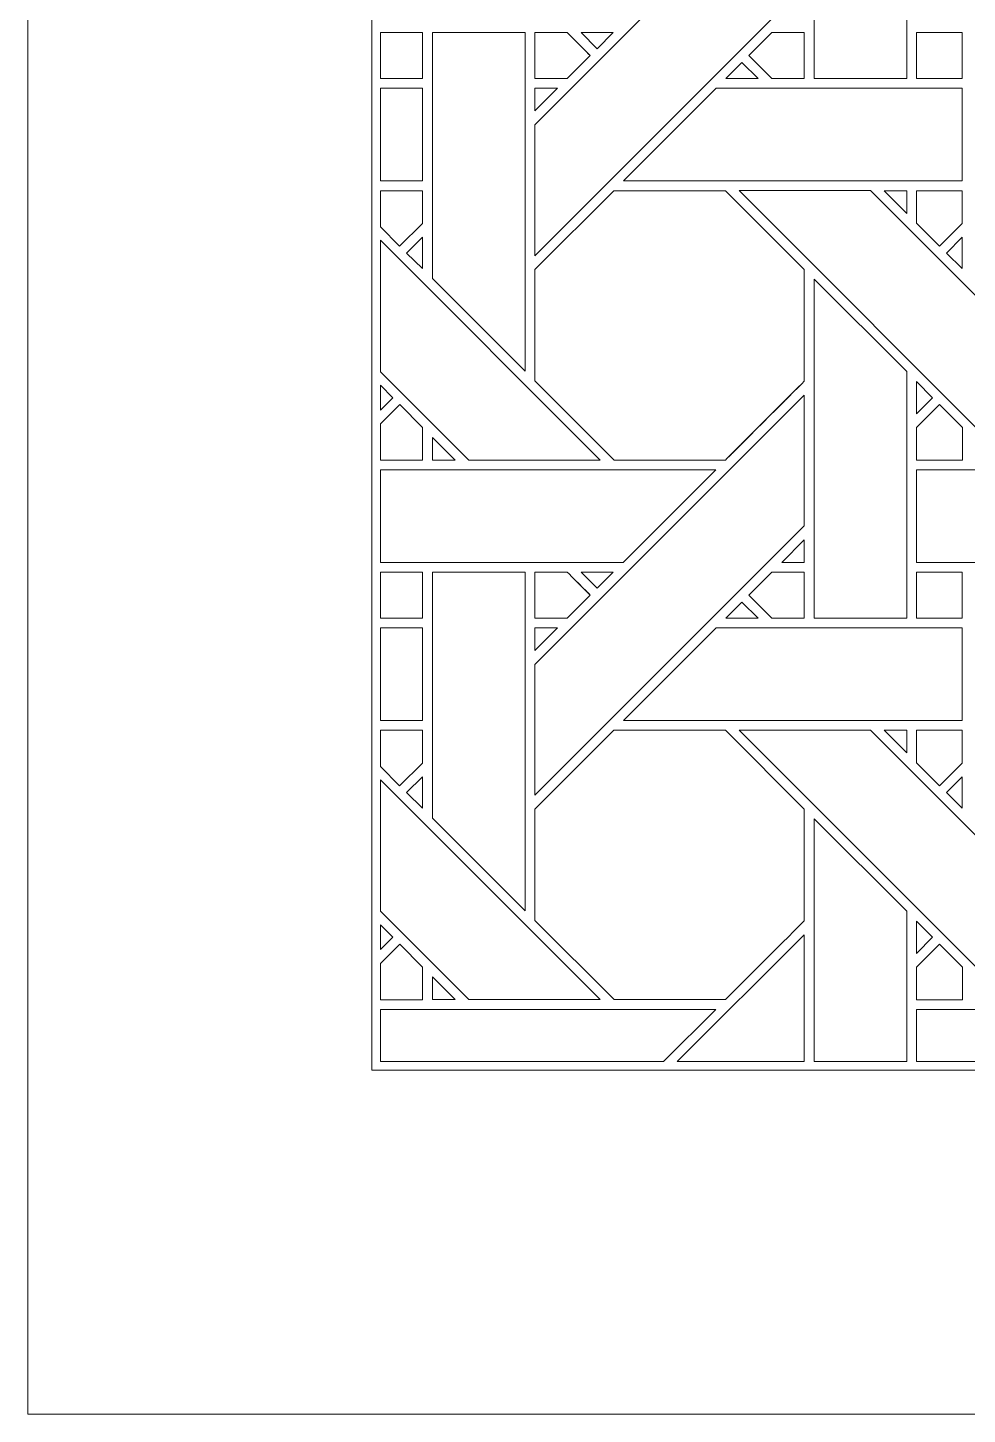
# Model space of a CAD drawing. Header units: inches. Extents: x 8.9 to 15.9, y 4.1 to 14.1.
# Drawn here: x 8.883 to 10.534, y 4.095 to 6.533 of the extents above; entities that cross this region are included whole.
import ezdxf

# ---------------------------------------------------------------- set-up
doc = ezdxf.new("R2010")
doc.units = ezdxf.units.IN
doc.header["$MEASUREMENT"] = 0
doc.layers.add('Design', color=7, linetype='Continuous', lineweight=0)

msp = doc.modelspace()

# ---------------------------------------------------------------- linework, layer by layer
at = {"layer": 'Design'}
for points, knots in [([(12.3829, 14.0948), (10.4499, 14.0948), (8.8829, 12.5278), (8.8829, 10.5948), (8.8829, 10.5948), (8.8829, 4.0948), (8.8829, 4.0948), (8.8829, 4.0948), (15.8829, 4.0948), (15.8829, 4.0948), (15.8829, 4.0948), (15.8829, 10.5948), (15.8829, 10.5948), (15.8829, 12.5278), (14.3159, 14.0948), (12.3829, 14.0948)], [0, 0, 0, 0, 1, 1, 1, 2, 2, 2, 3, 3, 3, 4, 4, 4, 5, 5, 5, 5]), ([(12.3829, 13.4898), (10.7865, 13.4898), (9.4879, 12.1911), (9.4879, 10.5948), (9.4879, 10.5948), (9.4879, 4.6998), (9.4879, 4.6998), (9.4879, 4.6998), (15.2779, 4.6998), (15.2779, 4.6998), (15.2779, 4.6998), (15.2779, 10.5948), (15.2779, 10.5948), (15.2779, 12.1911), (13.9792, 13.4898), (12.3829, 13.4898)], [0, 0, 0, 0, 1, 1, 1, 2, 2, 2, 3, 3, 3, 4, 4, 4, 5, 5, 5, 5]), ([(10.4278, 6.8769), (10.4278, 6.8769), (10.4278, 6.4432), (10.4278, 6.4432), (10.4278, 6.4432), (10.265, 6.4432), (10.265, 6.4432), (10.265, 6.4432), (10.265, 7.0391), (10.265, 7.0391), (10.265, 7.0391), (10.4278, 6.8769), (10.4278, 6.8769)], [0, 0, 0, 0, 1, 1, 1, 2, 2, 2, 3, 3, 3, 4, 4, 4, 4]), ([(10.2479, 6.8355), (10.2479, 6.8355), (10.2479, 6.6055), (10.2479, 6.6055), (10.2479, 6.6055), (9.7742, 6.1318), (9.7742, 6.1318), (9.7742, 6.1318), (9.7742, 6.3619), (9.7742, 6.3619), (9.7742, 6.3619), (10.2479, 6.8355), (10.2479, 6.8355)], [0, 0, 0, 0, 1, 1, 1, 2, 2, 2, 3, 3, 3, 4, 4, 4, 4]), ([(9.5029, 6.524), (9.5029, 6.524), (9.5766, 6.524), (9.5766, 6.524), (9.5766, 6.524), (9.5766, 6.4432), (9.5766, 6.4432), (9.5766, 6.4432), (9.5029, 6.4432), (9.5029, 6.4432), (9.5029, 6.4432), (9.5029, 6.524), (9.5029, 6.524)], [0, 0, 0, 0, 1, 1, 1, 2, 2, 2, 3, 3, 3, 4, 4, 4, 4]), ([(9.5029, 6.524), (9.5029, 6.524), (9.5766, 6.524), (9.5766, 6.524), (9.5766, 6.524), (9.5766, 6.4432), (9.5766, 6.4432), (9.5766, 6.4432), (9.5029, 6.4432), (9.5029, 6.4432), (9.5029, 6.4432), (9.5029, 6.524), (9.5029, 6.524)], [0, 0, 0, 0, 1, 1, 1, 2, 2, 2, 3, 3, 3, 4, 4, 4, 4]), ([(9.7571, 6.524), (9.7571, 6.524), (9.7571, 5.9289), (9.7571, 5.9289), (9.7571, 5.9289), (9.5942, 6.0918), (9.5942, 6.0918), (9.5942, 6.0918), (9.5942, 6.524), (9.5942, 6.524), (9.5942, 6.524), (9.7571, 6.524), (9.7571, 6.524)], [0, 0, 0, 0, 1, 1, 1, 2, 2, 2, 3, 3, 3, 4, 4, 4, 4]), ([(9.8313, 6.524), (9.8364, 6.5189), (9.8672, 6.4881), (9.8716, 6.4836), (9.8716, 6.4836), (9.8312, 6.4432), (9.8312, 6.4432), (9.8312, 6.4432), (9.7742, 6.4432), (9.7742, 6.4432), (9.7742, 6.4432), (9.7742, 6.524), (9.7742, 6.524), (9.7742, 6.524), (9.8313, 6.524), (9.8313, 6.524)], [0, 0, 0, 0, 1, 1, 1, 2, 2, 2, 3, 3, 3, 4, 4, 4, 5, 5, 5, 5]), ([(9.8716, 6.4836), (9.8716, 6.4836), (9.8312, 6.4432), (9.8312, 6.4432), (9.8312, 6.4432), (9.7742, 6.4432), (9.7742, 6.4432), (9.7742, 6.4432), (9.7742, 6.524), (9.7742, 6.524), (9.7742, 6.524), (9.8313, 6.524), (9.8313, 6.524), (9.8369, 6.5184), (9.8716, 6.4836), (9.8716, 6.4836)], [0, 0, 0, 0, 1, 1, 1, 2, 2, 2, 3, 3, 3, 4, 4, 4, 5, 5, 5, 5]), ([(9.8838, 6.4958), (9.8838, 6.4958), (9.8556, 6.524), (9.8556, 6.524), (9.8556, 6.524), (9.9121, 6.524), (9.9121, 6.524), (9.9121, 6.524), (9.8838, 6.4958), (9.8838, 6.4958)], [0, 0, 0, 0, 1, 1, 1, 2, 2, 2, 3, 3, 3, 3]), ([(10.2479, 6.524), (10.2479, 6.524), (10.2479, 6.4432), (10.2479, 6.4432), (10.2479, 6.4432), (10.1907, 6.4432), (10.1907, 6.4432), (10.1907, 6.4432), (10.1504, 6.4836), (10.1504, 6.4836), (10.1504, 6.4836), (10.1908, 6.524), (10.1908, 6.524), (10.1908, 6.524), (10.2479, 6.524), (10.2479, 6.524)], [0, 0, 0, 0, 1, 1, 1, 2, 2, 2, 3, 3, 3, 4, 4, 4, 5, 5, 5, 5]), ([(10.2479, 6.524), (10.2479, 6.524), (10.2479, 6.4432), (10.2479, 6.4432), (10.2479, 6.4432), (10.1907, 6.4432), (10.1907, 6.4432), (10.1907, 6.4432), (10.1504, 6.4836), (10.1504, 6.4836), (10.1504, 6.4836), (10.1908, 6.524), (10.1908, 6.524), (10.1908, 6.524), (10.2479, 6.524), (10.2479, 6.524)], [0, 0, 0, 0, 1, 1, 1, 2, 2, 2, 3, 3, 3, 4, 4, 4, 5, 5, 5, 5]), ([(10.5253, 6.4432), (10.5253, 6.4432), (10.4451, 6.4432), (10.4451, 6.4432), (10.4451, 6.4432), (10.4451, 6.524), (10.4451, 6.524), (10.4451, 6.524), (10.5253, 6.524), (10.5253, 6.524), (10.5253, 6.524), (10.5253, 6.4432), (10.5253, 6.4432)], [0, 0, 0, 0, 1, 1, 1, 2, 2, 2, 3, 3, 3, 4, 4, 4, 4]), ([(10.4451, 6.524), (10.4451, 6.524), (10.5253, 6.524), (10.5253, 6.524), (10.5253, 6.524), (10.5253, 6.4432), (10.5253, 6.4432), (10.5253, 6.4432), (10.4451, 6.4432), (10.4451, 6.4432), (10.4451, 6.4432), (10.4451, 6.524), (10.4451, 6.524)], [0, 0, 0, 0, 1, 1, 1, 2, 2, 2, 3, 3, 3, 4, 4, 4, 4]), ([(10.1666, 6.4432), (10.1666, 6.4432), (10.11, 6.4432), (10.11, 6.4432), (10.11, 6.4432), (10.1383, 6.4715), (10.1383, 6.4715), (10.1383, 6.4715), (10.1666, 6.4432), (10.1666, 6.4432)], [0, 0, 0, 0, 1, 1, 1, 2, 2, 2, 3, 3, 3, 3]), ([(9.5029, 6.4261), (9.5029, 6.4261), (9.5766, 6.4261), (9.5766, 6.4261), (9.5766, 6.4261), (9.5766, 6.2633), (9.5766, 6.2633), (9.5766, 6.2633), (9.5029, 6.2633), (9.5029, 6.2633), (9.5029, 6.2633), (9.5029, 6.4261), (9.5029, 6.4261)], [0, 0, 0, 0, 1, 1, 1, 2, 2, 2, 3, 3, 3, 4, 4, 4, 4]), ([(9.7742, 6.3863), (9.7742, 6.3863), (9.7742, 6.4261), (9.7742, 6.4261), (9.7742, 6.4261), (9.8141, 6.4261), (9.8141, 6.4261), (9.8141, 6.4261), (9.7742, 6.3863), (9.7742, 6.3863)], [0, 0, 0, 0, 1, 1, 1, 2, 2, 2, 3, 3, 3, 3]), ([(10.5253, 6.4261), (10.5253, 6.4261), (10.5253, 6.2633), (10.5253, 6.2633), (10.5253, 6.2633), (9.9301, 6.2633), (9.9301, 6.2633), (9.9301, 6.2633), (10.0929, 6.4261), (10.0929, 6.4261), (10.0929, 6.4261), (10.5253, 6.4261), (10.5253, 6.4261)], [0, 0, 0, 0, 1, 1, 1, 2, 2, 2, 3, 3, 3, 4, 4, 4, 4]), ([(9.5766, 6.2461), (9.5766, 6.2461), (9.5766, 6.1885), (9.5766, 6.1885), (9.5766, 6.1885), (9.5366, 6.1486), (9.5366, 6.1486), (9.5366, 6.1486), (9.5029, 6.1824), (9.5029, 6.1824), (9.5029, 6.1824), (9.5029, 6.2461), (9.5029, 6.2461), (9.5029, 6.2461), (9.5766, 6.2461), (9.5766, 6.2461)], [0, 0, 0, 0, 1, 1, 1, 2, 2, 2, 3, 3, 3, 4, 4, 4, 5, 5, 5, 5]), ([(9.5029, 6.2461), (9.5029, 6.2461), (9.5766, 6.2461), (9.5766, 6.2461), (9.5766, 6.2461), (9.5766, 6.1885), (9.5766, 6.1885), (9.5766, 6.1885), (9.5366, 6.1486), (9.5366, 6.1486), (9.5366, 6.1486), (9.5029, 6.1824), (9.5029, 6.1824), (9.5029, 6.1824), (9.5029, 6.2461), (9.5029, 6.2461)], [0, 0, 0, 0, 1, 1, 1, 2, 2, 2, 3, 3, 3, 4, 4, 4, 5, 5, 5, 5]), ([(9.9129, 6.2461), (9.9129, 6.2461), (10.1091, 6.2461), (10.1091, 6.2461), (10.1091, 6.2461), (10.2478, 6.1074), (10.2478, 6.1074), (10.2478, 6.1074), (10.2478, 5.9112), (10.2478, 5.9112), (10.23, 5.8932), (10.1181, 5.7815), (10.1091, 5.7725), (10.1091, 5.7725), (9.9134, 5.7725), (9.9134, 5.7725), (9.9134, 5.7725), (9.7742, 5.9117), (9.7742, 5.9117), (9.7742, 5.9117), (9.7742, 6.1074), (9.7742, 6.1074), (9.7742, 6.1074), (9.9129, 6.2461), (9.9129, 6.2461)], [0, 0, 0, 0, 1, 1, 1, 2, 2, 2, 3, 3, 3, 4, 4, 4, 5, 5, 5, 6, 6, 6, 7, 7, 7, 8, 8, 8, 8]), ([(9.9129, 6.2461), (9.9129, 6.2461), (10.1091, 6.2461), (10.1091, 6.2461), (10.1091, 6.2461), (10.2478, 6.1074), (10.2478, 6.1074), (10.2478, 6.1074), (10.2478, 5.9112), (10.2478, 5.9112), (10.2297, 5.8929), (10.1178, 5.7812), (10.1091, 5.7725), (10.1091, 5.7725), (9.9134, 5.7725), (9.9134, 5.7725), (9.9134, 5.7725), (9.7742, 5.9117), (9.7742, 5.9117), (9.7742, 5.9117), (9.7742, 6.1074), (9.7742, 6.1074), (9.7742, 6.1074), (9.9129, 6.2461), (9.9129, 6.2461)], [0, 0, 0, 0, 1, 1, 1, 2, 2, 2, 3, 3, 3, 4, 4, 4, 5, 5, 5, 6, 6, 6, 7, 7, 7, 8, 8, 8, 8]), ([(10.3643, 6.2462), (10.3643, 6.2462), (10.838, 5.7725), (10.838, 5.7725), (10.838, 5.7725), (10.6069, 5.7725), (10.6069, 5.7725), (10.6069, 5.7725), (10.1334, 6.2462), (10.1334, 6.2462), (10.1334, 6.2462), (10.3643, 6.2462), (10.3643, 6.2462)], [0, 0, 0, 0, 1, 1, 1, 2, 2, 2, 3, 3, 3, 4, 4, 4, 4]), ([(10.4279, 6.2461), (10.4279, 6.2461), (10.4279, 6.2063), (10.4279, 6.2063), (10.4279, 6.2063), (10.3884, 6.2461), (10.3884, 6.2461), (10.3884, 6.2461), (10.4279, 6.2461), (10.4279, 6.2461)], [0, 0, 0, 0, 1, 1, 1, 2, 2, 2, 3, 3, 3, 3]), ([(10.5253, 6.2461), (10.5253, 6.2461), (10.5253, 6.1885), (10.5253, 6.1885), (10.5253, 6.1885), (10.4854, 6.1486), (10.4854, 6.1486), (10.4854, 6.1486), (10.445, 6.1889), (10.445, 6.1889), (10.445, 6.1889), (10.445, 6.2461), (10.445, 6.2461), (10.445, 6.2461), (10.5253, 6.2461), (10.5253, 6.2461)], [0, 0, 0, 0, 1, 1, 1, 2, 2, 2, 3, 3, 3, 4, 4, 4, 5, 5, 5, 5]), ([(10.4854, 6.1486), (10.4854, 6.1486), (10.445, 6.1889), (10.445, 6.1889), (10.445, 6.1889), (10.445, 6.2461), (10.445, 6.2461), (10.445, 6.2461), (10.5253, 6.2461), (10.5253, 6.2461), (10.5253, 6.2461), (10.5253, 6.1885), (10.5253, 6.1885), (10.5253, 6.1885), (10.4854, 6.1486), (10.4854, 6.1486)], [0, 0, 0, 0, 1, 1, 1, 2, 2, 2, 3, 3, 3, 4, 4, 4, 5, 5, 5, 5]), ([(9.5029, 6.1589), (9.5029, 6.1589), (9.8892, 5.7725), (9.8892, 5.7725), (9.8892, 5.7725), (9.6582, 5.7725), (9.6582, 5.7725), (9.6582, 5.7725), (9.5029, 5.9279), (9.5029, 5.9279), (9.5029, 5.9279), (9.5029, 6.1589), (9.5029, 6.1589)], [0, 0, 0, 0, 1, 1, 1, 2, 2, 2, 3, 3, 3, 4, 4, 4, 4]), ([(9.5766, 6.1643), (9.5766, 6.1643), (9.5766, 6.1091), (9.5766, 6.1091), (9.5766, 6.1091), (9.5488, 6.1365), (9.5488, 6.1365), (9.5488, 6.1365), (9.5766, 6.1643), (9.5766, 6.1643)], [0, 0, 0, 0, 1, 1, 1, 2, 2, 2, 3, 3, 3, 3]), ([(10.5253, 6.1643), (10.5253, 6.1643), (10.5253, 6.1091), (10.5253, 6.1091), (10.5253, 6.1091), (10.4976, 6.1365), (10.4976, 6.1365), (10.4976, 6.1365), (10.5253, 6.1643), (10.5253, 6.1643)], [0, 0, 0, 0, 1, 1, 1, 2, 2, 2, 3, 3, 3, 3]), ([(10.4278, 5.9282), (10.4278, 5.9282), (10.4278, 5.4945), (10.4278, 5.4945), (10.4278, 5.4945), (10.265, 5.4945), (10.265, 5.4945), (10.265, 5.4945), (10.265, 6.0903), (10.265, 6.0903), (10.265, 6.0903), (10.4278, 5.9282), (10.4278, 5.9282)], [0, 0, 0, 0, 1, 1, 1, 2, 2, 2, 3, 3, 3, 4, 4, 4, 4]), ([(9.5029, 5.9041), (9.5029, 5.9041), (9.5246, 5.8821), (9.5246, 5.8821), (9.5246, 5.8821), (9.5029, 5.8604), (9.5029, 5.8604), (9.5029, 5.8604), (9.5029, 5.9041), (9.5029, 5.9041)], [0, 0, 0, 0, 1, 1, 1, 2, 2, 2, 3, 3, 3, 3]), ([(10.4451, 5.8539), (10.4451, 5.8539), (10.4451, 5.9107), (10.4451, 5.9107), (10.4451, 5.9107), (10.4733, 5.8821), (10.4733, 5.8821), (10.4733, 5.8821), (10.4451, 5.8539), (10.4451, 5.8539)], [0, 0, 0, 0, 1, 1, 1, 2, 2, 2, 3, 3, 3, 3]), ([(10.2479, 5.8868), (10.2479, 5.8868), (10.2479, 5.6567), (10.2479, 5.6567), (10.2479, 5.6567), (9.7742, 5.1831), (9.7742, 5.1831), (9.7742, 5.1831), (9.7742, 5.4132), (9.7742, 5.4132), (9.7742, 5.4132), (10.2479, 5.8868), (10.2479, 5.8868)], [0, 0, 0, 0, 1, 1, 1, 2, 2, 2, 3, 3, 3, 4, 4, 4, 4]), ([(9.5029, 5.7722), (9.5029, 5.7722), (9.5029, 5.8361), (9.5029, 5.8361), (9.5029, 5.8361), (9.5367, 5.8699), (9.5367, 5.8699), (9.5367, 5.8699), (9.577, 5.8295), (9.577, 5.8295), (9.577, 5.8295), (9.577, 5.7722), (9.577, 5.7722), (9.577, 5.7722), (9.5029, 5.7722), (9.5029, 5.7722)], [0, 0, 0, 0, 1, 1, 1, 2, 2, 2, 3, 3, 3, 4, 4, 4, 5, 5, 5, 5]), ([(9.5029, 5.8361), (9.5029, 5.8361), (9.5367, 5.8699), (9.5367, 5.8699), (9.5367, 5.8699), (9.577, 5.8295), (9.577, 5.8295), (9.577, 5.8295), (9.577, 5.7722), (9.577, 5.7722), (9.577, 5.7722), (9.5029, 5.7722), (9.5029, 5.7722), (9.5029, 5.7722), (9.5029, 5.8361), (9.5029, 5.8361)], [0, 0, 0, 0, 1, 1, 1, 2, 2, 2, 3, 3, 3, 4, 4, 4, 5, 5, 5, 5]), ([(10.4451, 5.7722), (10.4451, 5.7722), (10.4451, 5.8295), (10.4451, 5.8295), (10.4451, 5.8295), (10.4854, 5.8699), (10.4854, 5.8699), (10.4854, 5.8699), (10.5257, 5.8295), (10.5257, 5.8295), (10.5257, 5.8295), (10.5257, 5.7722), (10.5257, 5.7722), (10.5257, 5.7722), (10.4451, 5.7722), (10.4451, 5.7722)], [0, 0, 0, 0, 1, 1, 1, 2, 2, 2, 3, 3, 3, 4, 4, 4, 5, 5, 5, 5]), ([(10.4451, 5.7722), (10.4451, 5.7722), (10.4451, 5.8295), (10.4451, 5.8295), (10.4451, 5.8295), (10.4854, 5.8699), (10.4854, 5.8699), (10.4854, 5.8699), (10.5257, 5.8295), (10.5257, 5.8295), (10.5257, 5.8295), (10.5257, 5.7722), (10.5257, 5.7722), (10.5257, 5.7722), (10.4451, 5.7722), (10.4451, 5.7722)], [0, 0, 0, 0, 1, 1, 1, 2, 2, 2, 3, 3, 3, 4, 4, 4, 5, 5, 5, 5]), ([(9.634, 5.7725), (9.634, 5.7725), (9.5943, 5.7725), (9.5943, 5.7725), (9.5943, 5.7725), (9.5943, 5.8123), (9.5943, 5.8123), (9.5943, 5.8123), (9.634, 5.7725), (9.634, 5.7725)], [0, 0, 0, 0, 1, 1, 1, 2, 2, 2, 3, 3, 3, 3]), ([(9.5029, 5.7552), (9.5029, 5.7552), (10.0921, 5.7552), (10.0921, 5.7552), (10.0921, 5.7552), (9.9293, 5.5926), (9.9293, 5.5926), (9.9293, 5.5926), (9.5029, 5.5926), (9.5029, 5.5926), (9.5029, 5.5926), (9.5029, 5.7552), (9.5029, 5.7552)], [0, 0, 0, 0, 1, 1, 1, 2, 2, 2, 3, 3, 3, 4, 4, 4, 4]), ([(10.4451, 5.5926), (10.4451, 5.5926), (10.4451, 5.7552), (10.4451, 5.7552), (10.4451, 5.7552), (11.0408, 5.7552), (11.0408, 5.7552), (11.0408, 5.7552), (10.8781, 5.5926), (10.8781, 5.5926), (10.8781, 5.5926), (10.4451, 5.5926), (10.4451, 5.5926)], [0, 0, 0, 0, 1, 1, 1, 2, 2, 2, 3, 3, 3, 4, 4, 4, 4]), ([(10.2081, 5.5926), (10.2081, 5.5926), (10.2479, 5.6323), (10.2479, 5.6323), (10.2479, 5.6323), (10.2479, 5.5926), (10.2479, 5.5926), (10.2479, 5.5926), (10.2081, 5.5926), (10.2081, 5.5926)], [0, 0, 0, 0, 1, 1, 1, 2, 2, 2, 3, 3, 3, 3]), ([(9.5029, 5.5753), (9.5029, 5.5753), (9.5766, 5.5753), (9.5766, 5.5753), (9.5766, 5.5753), (9.5766, 5.4945), (9.5766, 5.4945), (9.5766, 5.4945), (9.5029, 5.4945), (9.5029, 5.4945), (9.5029, 5.4945), (9.5029, 5.5753), (9.5029, 5.5753)], [0, 0, 0, 0, 1, 1, 1, 2, 2, 2, 3, 3, 3, 4, 4, 4, 4]), ([(9.5029, 5.5753), (9.5029, 5.5753), (9.5766, 5.5753), (9.5766, 5.5753), (9.5766, 5.5753), (9.5766, 5.4945), (9.5766, 5.4945), (9.5766, 5.4945), (9.5029, 5.4945), (9.5029, 5.4945), (9.5029, 5.4945), (9.5029, 5.5753), (9.5029, 5.5753)], [0, 0, 0, 0, 1, 1, 1, 2, 2, 2, 3, 3, 3, 4, 4, 4, 4]), ([(9.7571, 5.5753), (9.7571, 5.5753), (9.7571, 4.9802), (9.7571, 4.9802), (9.7571, 4.9802), (9.5942, 5.1431), (9.5942, 5.1431), (9.5942, 5.1431), (9.5942, 5.5753), (9.5942, 5.5753), (9.5942, 5.5753), (9.7571, 5.5753), (9.7571, 5.5753)], [0, 0, 0, 0, 1, 1, 1, 2, 2, 2, 3, 3, 3, 4, 4, 4, 4]), ([(9.8313, 5.5753), (9.8364, 5.5701), (9.8672, 5.5393), (9.8716, 5.5349), (9.8716, 5.5349), (9.8312, 5.4945), (9.8312, 5.4945), (9.8312, 5.4945), (9.7742, 5.4945), (9.7742, 5.4945), (9.7742, 5.4945), (9.7742, 5.5753), (9.7742, 5.5753), (9.7742, 5.5753), (9.8313, 5.5753), (9.8313, 5.5753)], [0, 0, 0, 0, 1, 1, 1, 2, 2, 2, 3, 3, 3, 4, 4, 4, 5, 5, 5, 5]), ([(9.8716, 5.5349), (9.8716, 5.5349), (9.8312, 5.4945), (9.8312, 5.4945), (9.8312, 5.4945), (9.7742, 5.4945), (9.7742, 5.4945), (9.7742, 5.4945), (9.7742, 5.5753), (9.7742, 5.5753), (9.7742, 5.5753), (9.8313, 5.5753), (9.8313, 5.5753), (9.8366, 5.5699), (9.8674, 5.5391), (9.8716, 5.5349)], [0, 0, 0, 0, 1, 1, 1, 2, 2, 2, 3, 3, 3, 4, 4, 4, 5, 5, 5, 5]), ([(9.8838, 5.5471), (9.8838, 5.5471), (9.8556, 5.5753), (9.8556, 5.5753), (9.8556, 5.5753), (9.9121, 5.5753), (9.9121, 5.5753), (9.9121, 5.5753), (9.8838, 5.5471), (9.8838, 5.5471)], [0, 0, 0, 0, 1, 1, 1, 2, 2, 2, 3, 3, 3, 3]), ([(10.2479, 5.5753), (10.2479, 5.5753), (10.2479, 5.4945), (10.2479, 5.4945), (10.2479, 5.4945), (10.1907, 5.4945), (10.1907, 5.4945), (10.1907, 5.4945), (10.1504, 5.5348), (10.1504, 5.5348), (10.1504, 5.5348), (10.1908, 5.5753), (10.1908, 5.5753), (10.1908, 5.5753), (10.2479, 5.5753), (10.2479, 5.5753)], [0, 0, 0, 0, 1, 1, 1, 2, 2, 2, 3, 3, 3, 4, 4, 4, 5, 5, 5, 5]), ([(10.2479, 5.5753), (10.2479, 5.5753), (10.2479, 5.4945), (10.2479, 5.4945), (10.2479, 5.4945), (10.1907, 5.4945), (10.1907, 5.4945), (10.1907, 5.4945), (10.1504, 5.5348), (10.1504, 5.5348), (10.1504, 5.5348), (10.1908, 5.5753), (10.1908, 5.5753), (10.1908, 5.5753), (10.2479, 5.5753), (10.2479, 5.5753)], [0, 0, 0, 0, 1, 1, 1, 2, 2, 2, 3, 3, 3, 4, 4, 4, 5, 5, 5, 5]), ([(10.5253, 5.4945), (10.5253, 5.4945), (10.4451, 5.4945), (10.4451, 5.4945), (10.4451, 5.4945), (10.4451, 5.5753), (10.4451, 5.5753), (10.4451, 5.5753), (10.5253, 5.5753), (10.5253, 5.5753), (10.5253, 5.5753), (10.5253, 5.4945), (10.5253, 5.4945)], [0, 0, 0, 0, 1, 1, 1, 2, 2, 2, 3, 3, 3, 4, 4, 4, 4]), ([(10.4451, 5.5753), (10.4451, 5.5753), (10.5253, 5.5753), (10.5253, 5.5753), (10.5253, 5.5753), (10.5253, 5.4945), (10.5253, 5.4945), (10.5253, 5.4945), (10.4451, 5.4945), (10.4451, 5.4945), (10.4451, 5.4945), (10.4451, 5.5753), (10.4451, 5.5753)], [0, 0, 0, 0, 1, 1, 1, 2, 2, 2, 3, 3, 3, 4, 4, 4, 4]), ([(10.1666, 5.4945), (10.1666, 5.4945), (10.11, 5.4945), (10.11, 5.4945), (10.11, 5.4945), (10.1383, 5.5228), (10.1383, 5.5228), (10.1383, 5.5228), (10.1666, 5.4945), (10.1666, 5.4945)], [0, 0, 0, 0, 1, 1, 1, 2, 2, 2, 3, 3, 3, 3]), ([(9.5029, 5.4774), (9.5029, 5.4774), (9.5766, 5.4774), (9.5766, 5.4774), (9.5766, 5.4774), (9.5766, 5.3145), (9.5766, 5.3145), (9.5766, 5.3145), (9.5029, 5.3145), (9.5029, 5.3145), (9.5029, 5.3145), (9.5029, 5.4774), (9.5029, 5.4774)], [0, 0, 0, 0, 1, 1, 1, 2, 2, 2, 3, 3, 3, 4, 4, 4, 4]), ([(9.7742, 5.4375), (9.7742, 5.4375), (9.7742, 5.4774), (9.7742, 5.4774), (9.7742, 5.4774), (9.8141, 5.4774), (9.8141, 5.4774), (9.8141, 5.4774), (9.7742, 5.4375), (9.7742, 5.4375)], [0, 0, 0, 0, 1, 1, 1, 2, 2, 2, 3, 3, 3, 3]), ([(9.9301, 5.3145), (9.9301, 5.3145), (10.0929, 5.4774), (10.0929, 5.4774), (10.0929, 5.4774), (10.5253, 5.4774), (10.5253, 5.4774), (10.5253, 5.4774), (10.5253, 5.3145), (10.5253, 5.3145), (10.5253, 5.3145), (9.9301, 5.3145), (9.9301, 5.3145)], [0, 0, 0, 0, 1, 1, 1, 2, 2, 2, 3, 3, 3, 4, 4, 4, 4]), ([(9.5029, 5.2974), (9.5029, 5.2974), (9.5766, 5.2974), (9.5766, 5.2974), (9.5766, 5.2974), (9.5766, 5.2398), (9.5766, 5.2398), (9.5766, 5.2398), (9.5366, 5.1998), (9.5366, 5.1998), (9.5366, 5.1998), (9.5029, 5.2336), (9.5029, 5.2336), (9.5029, 5.2336), (9.5029, 5.2974), (9.5029, 5.2974)], [0, 0, 0, 0, 1, 1, 1, 2, 2, 2, 3, 3, 3, 4, 4, 4, 5, 5, 5, 5]), ([(9.5029, 5.2974), (9.5029, 5.2974), (9.5766, 5.2974), (9.5766, 5.2974), (9.5766, 5.2974), (9.5766, 5.2398), (9.5766, 5.2398), (9.5766, 5.2398), (9.5366, 5.1998), (9.5366, 5.1998), (9.5366, 5.1998), (9.5029, 5.2336), (9.5029, 5.2336), (9.5029, 5.2336), (9.5029, 5.2974), (9.5029, 5.2974)], [0, 0, 0, 0, 1, 1, 1, 2, 2, 2, 3, 3, 3, 4, 4, 4, 5, 5, 5, 5]), ([(9.9129, 5.2974), (9.9129, 5.2974), (10.1091, 5.2974), (10.1091, 5.2974), (10.1091, 5.2974), (10.2478, 5.1587), (10.2478, 5.1587), (10.2478, 5.1587), (10.2478, 4.9624), (10.2478, 4.9624), (10.23, 4.9445), (10.1181, 4.8328), (10.1091, 4.8238), (10.1091, 4.8238), (9.9134, 4.8238), (9.9134, 4.8238), (9.9134, 4.8238), (9.7742, 4.963), (9.7742, 4.963), (9.7742, 4.963), (9.7742, 5.1587), (9.7742, 5.1587), (9.7742, 5.1587), (9.9129, 5.2974), (9.9129, 5.2974)], [0, 0, 0, 0, 1, 1, 1, 2, 2, 2, 3, 3, 3, 4, 4, 4, 5, 5, 5, 6, 6, 6, 7, 7, 7, 8, 8, 8, 8]), ([(9.9129, 5.2974), (9.9129, 5.2974), (10.1091, 5.2974), (10.1091, 5.2974), (10.1091, 5.2974), (10.2478, 5.1587), (10.2478, 5.1587), (10.2478, 5.1587), (10.2478, 4.9624), (10.2478, 4.9624), (10.2299, 4.9444), (10.118, 4.8327), (10.1091, 4.8238), (10.1091, 4.8238), (9.9134, 4.8238), (9.9134, 4.8238), (9.9134, 4.8238), (9.7742, 4.963), (9.7742, 4.963), (9.7742, 4.963), (9.7742, 5.1587), (9.7742, 5.1587), (9.7742, 5.1587), (9.9129, 5.2974), (9.9129, 5.2974)], [0, 0, 0, 0, 1, 1, 1, 2, 2, 2, 3, 3, 3, 4, 4, 4, 5, 5, 5, 6, 6, 6, 7, 7, 7, 8, 8, 8, 8]), ([(10.1334, 5.2974), (10.1334, 5.2974), (10.3643, 5.2974), (10.3643, 5.2974), (10.3643, 5.2974), (10.838, 4.8238), (10.838, 4.8238), (10.838, 4.8238), (10.6069, 4.8238), (10.6069, 4.8238), (10.6069, 4.8238), (10.1334, 5.2974), (10.1334, 5.2974)], [0, 0, 0, 0, 1, 1, 1, 2, 2, 2, 3, 3, 3, 4, 4, 4, 4]), ([(10.4279, 5.2974), (10.4279, 5.2974), (10.4279, 5.2576), (10.4279, 5.2576), (10.4279, 5.2576), (10.3884, 5.2974), (10.3884, 5.2974), (10.3884, 5.2974), (10.4279, 5.2974), (10.4279, 5.2974)], [0, 0, 0, 0, 1, 1, 1, 2, 2, 2, 3, 3, 3, 3]), ([(10.5253, 5.2974), (10.5253, 5.2974), (10.5253, 5.2398), (10.5253, 5.2398), (10.5253, 5.2398), (10.4854, 5.1998), (10.4854, 5.1998), (10.4854, 5.1998), (10.445, 5.2402), (10.445, 5.2402), (10.445, 5.2402), (10.445, 5.2974), (10.445, 5.2974), (10.445, 5.2974), (10.5253, 5.2974), (10.5253, 5.2974)], [0, 0, 0, 0, 1, 1, 1, 2, 2, 2, 3, 3, 3, 4, 4, 4, 5, 5, 5, 5]), ([(10.4854, 5.1998), (10.4854, 5.1998), (10.445, 5.2402), (10.445, 5.2402), (10.445, 5.2402), (10.445, 5.2974), (10.445, 5.2974), (10.445, 5.2974), (10.5253, 5.2974), (10.5253, 5.2974), (10.5253, 5.2974), (10.5253, 5.2398), (10.5253, 5.2398), (10.5253, 5.2398), (10.4854, 5.1998), (10.4854, 5.1998)], [0, 0, 0, 0, 1, 1, 1, 2, 2, 2, 3, 3, 3, 4, 4, 4, 5, 5, 5, 5]), ([(9.5029, 5.2102), (9.5029, 5.2102), (9.8892, 4.8238), (9.8892, 4.8238), (9.8892, 4.8238), (9.6582, 4.8238), (9.6582, 4.8238), (9.6582, 4.8238), (9.5029, 4.9791), (9.5029, 4.9791), (9.5029, 4.9791), (9.5029, 5.2102), (9.5029, 5.2102)], [0, 0, 0, 0, 1, 1, 1, 2, 2, 2, 3, 3, 3, 4, 4, 4, 4]), ([(9.5766, 5.2156), (9.5766, 5.2156), (9.5766, 5.1604), (9.5766, 5.1604), (9.5766, 5.1604), (9.5488, 5.1878), (9.5488, 5.1878), (9.5488, 5.1878), (9.5766, 5.2156), (9.5766, 5.2156)], [0, 0, 0, 0, 1, 1, 1, 2, 2, 2, 3, 3, 3, 3]), ([(10.5253, 5.2156), (10.5253, 5.2156), (10.5253, 5.1604), (10.5253, 5.1604), (10.5253, 5.1604), (10.4976, 5.1878), (10.4976, 5.1878), (10.4976, 5.1878), (10.5253, 5.2156), (10.5253, 5.2156)], [0, 0, 0, 0, 1, 1, 1, 2, 2, 2, 3, 3, 3, 3]), ([(10.4278, 4.7148), (10.4278, 4.7148), (10.265, 4.7148), (10.265, 4.7148), (10.265, 4.7148), (10.265, 5.1416), (10.265, 5.1416), (10.265, 5.1416), (10.4278, 4.9795), (10.4278, 4.9795), (10.4278, 4.9795), (10.4278, 4.7148), (10.4278, 4.7148)], [0, 0, 0, 0, 1, 1, 1, 2, 2, 2, 3, 3, 3, 4, 4, 4, 4]), ([(9.5029, 4.9554), (9.5029, 4.9554), (9.5246, 4.9334), (9.5246, 4.9334), (9.5246, 4.9334), (9.5029, 4.9117), (9.5029, 4.9117), (9.5029, 4.9117), (9.5029, 4.9554), (9.5029, 4.9554)], [0, 0, 0, 0, 1, 1, 1, 2, 2, 2, 3, 3, 3, 3]), ([(10.4733, 4.9334), (10.4733, 4.9334), (10.4451, 4.9052), (10.4451, 4.9052), (10.4451, 4.9052), (10.4451, 4.962), (10.4451, 4.962), (10.4451, 4.962), (10.4733, 4.9334), (10.4733, 4.9334)], [0, 0, 0, 0, 1, 1, 1, 2, 2, 2, 3, 3, 3, 3]), ([(10.2479, 4.7148), (10.2479, 4.7148), (10.0246, 4.7148), (10.0246, 4.7148), (10.0246, 4.7148), (10.2479, 4.938), (10.2479, 4.938), (10.2479, 4.938), (10.2479, 4.7148), (10.2479, 4.7148)], [0, 0, 0, 0, 1, 1, 1, 2, 2, 2, 3, 3, 3, 3]), ([(9.5029, 4.8873), (9.5029, 4.8873), (9.5367, 4.9211), (9.5367, 4.9211), (9.5367, 4.9211), (9.577, 4.8808), (9.577, 4.8808), (9.577, 4.8808), (9.577, 4.8235), (9.577, 4.8235), (9.577, 4.8235), (9.5029, 4.8235), (9.5029, 4.8235), (9.5029, 4.8235), (9.5029, 4.8873), (9.5029, 4.8873)], [0, 0, 0, 0, 1, 1, 1, 2, 2, 2, 3, 3, 3, 4, 4, 4, 5, 5, 5, 5]), ([(9.5029, 4.8873), (9.5029, 4.8873), (9.5367, 4.9211), (9.5367, 4.9211), (9.5367, 4.9211), (9.577, 4.8808), (9.577, 4.8808), (9.577, 4.8808), (9.577, 4.8235), (9.577, 4.8235), (9.577, 4.8235), (9.5029, 4.8235), (9.5029, 4.8235), (9.5029, 4.8235), (9.5029, 4.8873), (9.5029, 4.8873)], [0, 0, 0, 0, 1, 1, 1, 2, 2, 2, 3, 3, 3, 4, 4, 4, 5, 5, 5, 5]), ([(10.5257, 4.8808), (10.5257, 4.8808), (10.5257, 4.8235), (10.5257, 4.8235), (10.5257, 4.8235), (10.4451, 4.8235), (10.4451, 4.8235), (10.4451, 4.8235), (10.4451, 4.8808), (10.4451, 4.8808), (10.4451, 4.8808), (10.4854, 4.9211), (10.4854, 4.9211), (10.4854, 4.9211), (10.5257, 4.8808), (10.5257, 4.8808)], [0, 0, 0, 0, 1, 1, 1, 2, 2, 2, 3, 3, 3, 4, 4, 4, 5, 5, 5, 5]), ([(10.4451, 4.8808), (10.4451, 4.8808), (10.4854, 4.9211), (10.4854, 4.9211), (10.4854, 4.9211), (10.5257, 4.8808), (10.5257, 4.8808), (10.5257, 4.8808), (10.5257, 4.8235), (10.5257, 4.8235), (10.5257, 4.8235), (10.4451, 4.8235), (10.4451, 4.8235), (10.4451, 4.8235), (10.4451, 4.8808), (10.4451, 4.8808)], [0, 0, 0, 0, 1, 1, 1, 2, 2, 2, 3, 3, 3, 4, 4, 4, 5, 5, 5, 5]), ([(9.634, 4.8238), (9.634, 4.8238), (9.5943, 4.8238), (9.5943, 4.8238), (9.5943, 4.8238), (9.5943, 4.8636), (9.5943, 4.8636), (9.5943, 4.8636), (9.634, 4.8238), (9.634, 4.8238)], [0, 0, 0, 0, 1, 1, 1, 2, 2, 2, 3, 3, 3, 3]), ([(9.5029, 4.7148), (9.5029, 4.7148), (9.5029, 4.8065), (9.5029, 4.8065), (9.5029, 4.8065), (10.0921, 4.8065), (10.0921, 4.8065), (10.0921, 4.8065), (10.0003, 4.7148), (10.0003, 4.7148), (10.0003, 4.7148), (9.5029, 4.7148), (9.5029, 4.7148)], [0, 0, 0, 0, 1, 1, 1, 2, 2, 2, 3, 3, 3, 4, 4, 4, 4]), ([(10.4451, 4.7148), (10.4451, 4.7148), (10.4451, 4.8065), (10.4451, 4.8065), (10.4451, 4.8065), (11.0408, 4.8065), (11.0408, 4.8065), (11.0408, 4.8065), (10.949, 4.7148), (10.949, 4.7148), (10.949, 4.7148), (10.4451, 4.7148), (10.4451, 4.7148)], [0, 0, 0, 0, 1, 1, 1, 2, 2, 2, 3, 3, 3, 4, 4, 4, 4])]:
    msp.add_open_spline(points, degree=3, knots=knots, dxfattribs=at)

doc.saveas('drawing.dxf')
